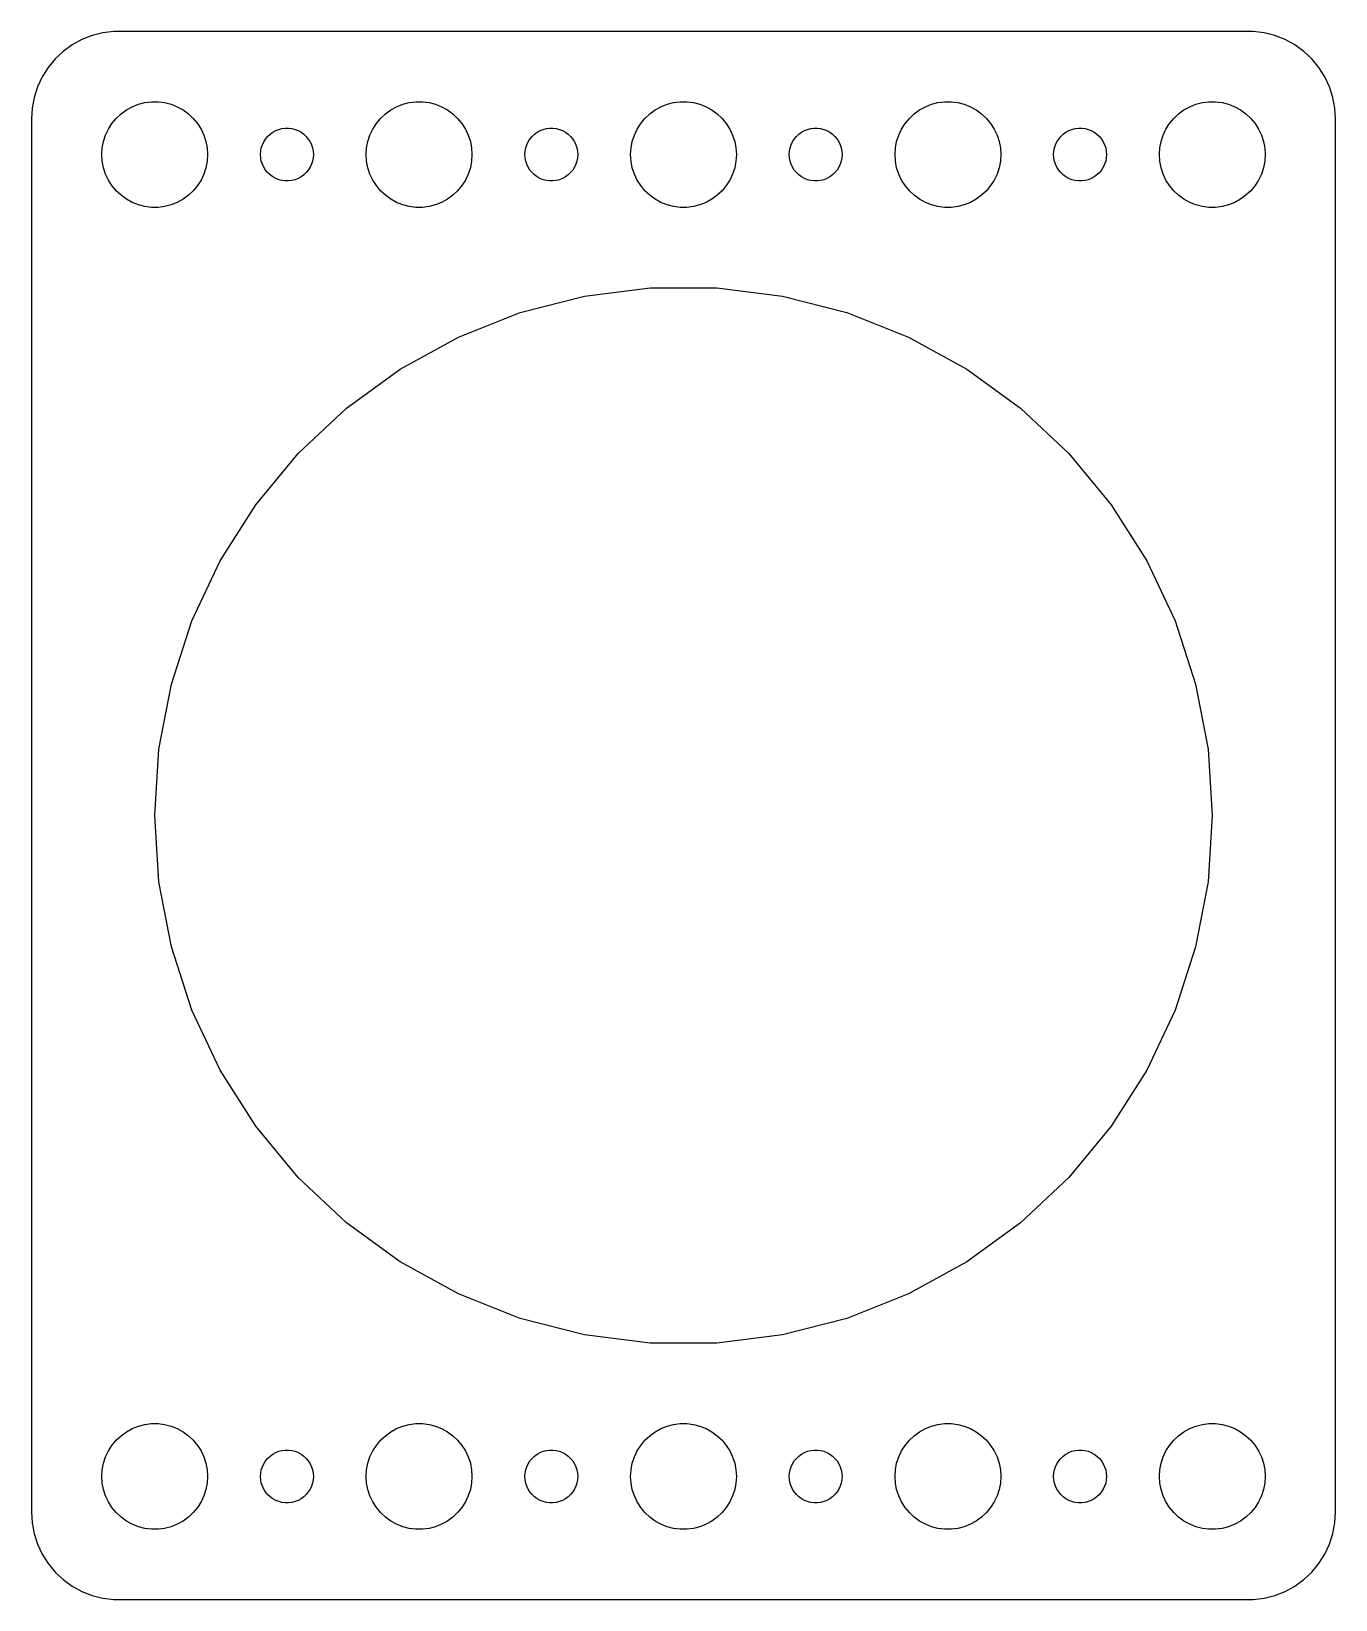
# Model space of a CAD drawing. Header units: metres. Extents: x -37 to 37, y -44.5 to 44.5.
import ezdxf

# ---------------------------------------------------------------- set-up
doc = ezdxf.new("R2010")
doc.units = ezdxf.units.M

msp = doc.modelspace()

# ---------------------------------------------------------------- linework, layer by layer
for p, q in [((-32.3139, 44.4901), (-32.9369, 44.4114)), ((32.3139, 44.4901), (-32.3139, 44.4901)), ((32.9369, 44.4114), (32.3139, 44.4901)), ((-34.6791, 43.7216), (-35.1871, 43.3526)), ((-34.1289, 44.0241), (-34.6791, 43.7216)), ((-33.5451, 44.2553), (-34.1289, 44.0241)), ((-32.9369, 44.4114), (-33.5451, 44.2553)), ((33.5451, 44.2553), (32.9369, 44.4114)), ((34.1289, 44.0241), (33.5451, 44.2553)), ((34.6791, 43.7216), (34.1289, 44.0241)), ((35.1871, 43.3526), (34.6791, 43.7216)), ((-35.6448, 42.9227), (-36.0451, 42.4389)), ((-35.1871, 43.3526), (-35.6448, 42.9227)), ((35.6448, 42.9227), (35.1871, 43.3526)), ((36.0451, 42.4389), (35.6448, 42.9227)), ((-36.3815, 41.9088), (-36.6489, 41.3406)), ((-36.0451, 42.4389), (-36.3815, 41.9088)), ((36.3815, 41.9088), (36.0451, 42.4389)), ((36.6489, 41.3406), (36.3815, 41.9088)), ((-36.6489, 41.3406), (-36.8429, 40.7434)), ((36.8429, 40.7434), (36.6489, 41.3406)), ((-36.9606, 40.1267), (-37, 39.5)), ((-36.8429, 40.7434), (-36.9606, 40.1267)), ((-31.6075, 40.033), (-31.2773, 40.2145)), ((-31.2773, 40.2145), (-30.927, 40.3532)), ((-30.927, 40.3532), (-30.5621, 40.4469)), ((-30.5621, 40.4469), (-30.1884, 40.4941)), ((-30.1884, 40.4941), (-29.8116, 40.4941)), ((-29.8116, 40.4941), (-29.4379, 40.4469)), ((-29.4379, 40.4469), (-29.0729, 40.3532)), ((-29.0729, 40.3532), (-28.7227, 40.2145)), ((-28.7227, 40.2145), (-28.3925, 40.033)), ((-16.6075, 40.033), (-16.2773, 40.2145)), ((-16.2773, 40.2145), (-15.927, 40.3532)), ((-15.927, 40.3532), (-15.5621, 40.4469)), ((-15.5621, 40.4469), (-15.1884, 40.4941)), ((-15.1884, 40.4941), (-14.8116, 40.4941)), ((-14.8116, 40.4941), (-14.4379, 40.4469)), ((-14.4379, 40.4469), (-14.0729, 40.3532)), ((-14.0729, 40.3532), (-13.7227, 40.2145)), ((-13.7227, 40.2145), (-13.3925, 40.033)), ((-1.60747, 40.033), (-1.27733, 40.2145)), ((-1.27733, 40.2145), (-0.92705, 40.3532)), ((-0.92705, 40.3532), (-0.56213, 40.4469)), ((-0.56213, 40.4469), (-0.18837, 40.4941)), ((-0.18837, 40.4941), (0.18837, 40.4941)), ((0.18837, 40.4941), (0.56213, 40.4469)), ((0.56213, 40.4469), (0.92705, 40.3532)), ((0.92705, 40.3532), (1.27733, 40.2145)), ((1.27733, 40.2145), (1.60747, 40.033)), ((13.3925, 40.033), (13.7227, 40.2145)), ((13.7227, 40.2145), (14.0729, 40.3532)), ((14.0729, 40.3532), (14.4379, 40.4469)), ((14.4379, 40.4469), (14.8116, 40.4941)), ((14.8116, 40.4941), (15.1884, 40.4941)), ((15.1884, 40.4941), (15.5621, 40.4469)), ((15.5621, 40.4469), (15.927, 40.3532)), ((15.927, 40.3532), (16.2773, 40.2145)), ((16.2773, 40.2145), (16.6075, 40.033)), ((28.3925, 40.033), (28.7227, 40.2145)), ((28.7227, 40.2145), (29.0729, 40.3532)), ((29.0729, 40.3532), (29.4379, 40.4469)), ((29.4379, 40.4469), (29.8116, 40.4941)), ((29.8116, 40.4941), (30.1884, 40.4941)), ((30.1884, 40.4941), (30.5621, 40.4469)), ((30.5621, 40.4469), (30.927, 40.3532)), ((30.927, 40.3532), (31.2773, 40.2145)), ((31.2773, 40.2145), (31.6075, 40.033)), ((36.9606, 40.1267), (36.8429, 40.7434)), ((37, 39.5), (36.9606, 40.1267)), ((-37, 39.5), (-37, -39.5)), ((-32.6289, 38.9453), (-32.427, 39.2634)), ((-32.427, 39.2634), (-32.1869, 39.5536)), ((-32.1869, 39.5536), (-31.9123, 39.8115)), ((-31.9123, 39.8115), (-31.6075, 40.033)), ((-28.3925, 40.033), (-28.0877, 39.8115)), ((-28.0877, 39.8115), (-27.8131, 39.5536)), ((-27.8131, 39.5536), (-27.5729, 39.2634)), ((-27.5729, 39.2634), (-27.3711, 38.9453)), ((-17.6289, 38.9453), (-17.427, 39.2634)), ((-17.427, 39.2634), (-17.1869, 39.5536)), ((-17.1869, 39.5536), (-16.9123, 39.8115)), ((-16.9123, 39.8115), (-16.6075, 40.033)), ((-13.3925, 40.033), (-13.0877, 39.8115)), ((-13.0877, 39.8115), (-12.8131, 39.5536)), ((-12.8131, 39.5536), (-12.5729, 39.2634)), ((-12.5729, 39.2634), (-12.3711, 38.9453)), ((-2.62891, 38.9453), (-2.42705, 39.2634)), ((-2.42705, 39.2634), (-2.1869, 39.5536)), ((-2.1869, 39.5536), (-1.91226, 39.8115)), ((-1.91226, 39.8115), (-1.60747, 40.033)), ((1.60747, 40.033), (1.91226, 39.8115)), ((1.91226, 39.8115), (2.1869, 39.5536)), ((2.1869, 39.5536), (2.42705, 39.2634)), ((2.42705, 39.2634), (2.62891, 38.9453)), ((12.3711, 38.9453), (12.5729, 39.2634)), ((12.5729, 39.2634), (12.8131, 39.5536)), ((12.8131, 39.5536), (13.0877, 39.8115)), ((13.0877, 39.8115), (13.3925, 40.033)), ((16.6075, 40.033), (16.9123, 39.8115)), ((16.9123, 39.8115), (17.1869, 39.5536)), ((17.1869, 39.5536), (17.427, 39.2634)), ((17.427, 39.2634), (17.6289, 38.9453)), ((27.3711, 38.9453), (27.5729, 39.2634)), ((27.5729, 39.2634), (27.8131, 39.5536)), ((27.8131, 39.5536), (28.0877, 39.8115)), ((28.0877, 39.8115), (28.3925, 40.033)), ((31.6075, 40.033), (31.9123, 39.8115)), ((31.9123, 39.8115), (32.1869, 39.5536)), ((32.1869, 39.5536), (32.427, 39.2634)), ((32.427, 39.2634), (32.6289, 38.9453)), ((37, -39.5), (37, 39.5)), ((-32.9057, 38.2461), (-32.7893, 38.6044)), ((-32.7893, 38.6044), (-32.6289, 38.9453)), ((-27.3711, 38.9453), (-27.2107, 38.6044)), ((-27.2107, 38.6044), (-27.0942, 38.2461)), ((-23.8145, 38.2226), (-23.7135, 38.3817)), ((-23.7135, 38.3817), (-23.5934, 38.5268)), ((-23.5934, 38.5268), (-23.4561, 38.6558)), ((-23.4561, 38.6558), (-23.3037, 38.7665)), ((-23.3037, 38.7665), (-23.1387, 38.8572)), ((-23.1387, 38.8572), (-22.9635, 38.9266)), ((-22.9635, 38.9266), (-22.7811, 38.9734)), ((-22.7811, 38.9734), (-22.5942, 38.997)), ((-22.5942, 38.997), (-22.4058, 38.997)), ((-22.4058, 38.997), (-22.2189, 38.9734)), ((-22.2189, 38.9734), (-22.0365, 38.9266)), ((-22.0365, 38.9266), (-21.8613, 38.8572)), ((-21.8613, 38.8572), (-21.6963, 38.7665)), ((-21.6963, 38.7665), (-21.5439, 38.6558)), ((-21.5439, 38.6558), (-21.4065, 38.5268)), ((-21.4065, 38.5268), (-21.2865, 38.3817)), ((-21.2865, 38.3817), (-21.1855, 38.2226)), ((-17.9057, 38.2461), (-17.7893, 38.6044)), ((-17.7893, 38.6044), (-17.6289, 38.9453)), ((-12.3711, 38.9453), (-12.2107, 38.6044)), ((-12.2107, 38.6044), (-12.0942, 38.2461)), ((-8.81445, 38.2226), (-8.71352, 38.3817)), ((-8.71352, 38.3817), (-8.59344, 38.5268)), ((-8.59344, 38.5268), (-8.45613, 38.6558)), ((-8.45613, 38.6558), (-8.30373, 38.7665)), ((-8.30373, 38.7665), (-8.13866, 38.8572)), ((-8.13866, 38.8572), (-7.96352, 38.9266)), ((-7.96352, 38.9266), (-7.78107, 38.9734)), ((-7.78107, 38.9734), (-7.59418, 38.997)), ((-7.59418, 38.997), (-7.40581, 38.997)), ((-7.40581, 38.997), (-7.21892, 38.9734)), ((-7.21892, 38.9734), (-7.03647, 38.9266)), ((-7.03647, 38.9266), (-6.86133, 38.8572)), ((-6.86133, 38.8572), (-6.69626, 38.7665)), ((-6.69626, 38.7665), (-6.54385, 38.6558)), ((-6.54385, 38.6558), (-6.40654, 38.5268)), ((-6.40654, 38.5268), (-6.28647, 38.3817)), ((-6.28647, 38.3817), (-6.18553, 38.2226)), ((-2.90575, 38.2461), (-2.78932, 38.6044)), ((-2.78932, 38.6044), (-2.62891, 38.9453)), ((2.62891, 38.9453), (2.78932, 38.6044)), ((2.78932, 38.6044), (2.90575, 38.2461)), ((6.18553, 38.2226), (6.28647, 38.3817)), ((6.28647, 38.3817), (6.40654, 38.5268)), ((6.40654, 38.5268), (6.54385, 38.6558)), ((6.54385, 38.6558), (6.69626, 38.7665)), ((6.69626, 38.7665), (6.86133, 38.8572)), ((6.86133, 38.8572), (7.03647, 38.9266)), ((7.03647, 38.9266), (7.21892, 38.9734)), ((7.21892, 38.9734), (7.40581, 38.997)), ((7.40581, 38.997), (7.59418, 38.997)), ((7.59418, 38.997), (7.78107, 38.9734)), ((7.78107, 38.9734), (7.96352, 38.9266)), ((7.96352, 38.9266), (8.13866, 38.8572)), ((8.13866, 38.8572), (8.30373, 38.7665)), ((8.30373, 38.7665), (8.45613, 38.6558)), ((8.45613, 38.6558), (8.59344, 38.5268)), ((8.59344, 38.5268), (8.71352, 38.3817)), ((8.71352, 38.3817), (8.81445, 38.2226)), ((12.0942, 38.2461), (12.2107, 38.6044)), ((12.2107, 38.6044), (12.3711, 38.9453)), ((17.6289, 38.9453), (17.7893, 38.6044)), ((17.7893, 38.6044), (17.9057, 38.2461)), ((21.1855, 38.2226), (21.2865, 38.3817)), ((21.2865, 38.3817), (21.4065, 38.5268)), ((21.4065, 38.5268), (21.5439, 38.6558)), ((21.5439, 38.6558), (21.6963, 38.7665)), ((21.6963, 38.7665), (21.8613, 38.8572)), ((21.8613, 38.8572), (22.0365, 38.9266)), ((22.0365, 38.9266), (22.2189, 38.9734)), ((22.2189, 38.9734), (22.4058, 38.997)), ((22.4058, 38.997), (22.5942, 38.997)), ((22.5942, 38.997), (22.7811, 38.9734)), ((22.7811, 38.9734), (22.9635, 38.9266)), ((22.9635, 38.9266), (23.1387, 38.8572)), ((23.1387, 38.8572), (23.3037, 38.7665)), ((23.3037, 38.7665), (23.4561, 38.6558)), ((23.4561, 38.6558), (23.5934, 38.5268)), ((23.5934, 38.5268), (23.7135, 38.3817)), ((23.7135, 38.3817), (23.8145, 38.2226)), ((27.0942, 38.2461), (27.2107, 38.6044)), ((27.2107, 38.6044), (27.3711, 38.9453)), ((32.6289, 38.9453), (32.7893, 38.6044)), ((32.7893, 38.6044), (32.9057, 38.2461)), ((-33, 37.5), (-32.9763, 37.876)), ((-32.9763, 37.124), (-33, 37.5)), ((-32.9763, 37.876), (-32.9057, 38.2461)), ((-27.0942, 38.2461), (-27.0237, 37.876)), ((-27.0237, 37.876), (-27, 37.5)), ((-27, 37.5), (-27.0237, 37.124)), ((-24, 37.5), (-23.9882, 37.688)), ((-23.9882, 37.312), (-24, 37.5)), ((-23.9882, 37.688), (-23.9529, 37.873)), ((-23.9529, 37.873), (-23.8947, 38.0522)), ((-23.8947, 38.0522), (-23.8145, 38.2226)), ((-21.1855, 38.2226), (-21.1053, 38.0522)), ((-21.1053, 38.0522), (-21.0471, 37.873)), ((-21.0471, 37.873), (-21.0118, 37.688)), ((-21.0118, 37.688), (-21, 37.5)), ((-21, 37.5), (-21.0118, 37.312)), ((-18, 37.5), (-17.9763, 37.876)), ((-17.9763, 37.124), (-18, 37.5)), ((-17.9763, 37.876), (-17.9057, 38.2461)), ((-12.0942, 38.2461), (-12.0237, 37.876)), ((-12.0237, 37.876), (-12, 37.5)), ((-12, 37.5), (-12.0237, 37.124)), ((-9, 37.5), (-8.98816, 37.688)), ((-8.98816, 37.312), (-9, 37.5)), ((-8.98816, 37.688), (-8.95287, 37.873)), ((-8.95287, 37.873), (-8.89465, 38.0522)), ((-8.89465, 38.0522), (-8.81445, 38.2226)), ((-6.18553, 38.2226), (-6.10533, 38.0522)), ((-6.10533, 38.0522), (-6.04712, 37.873)), ((-6.04712, 37.873), (-6.01183, 37.688)), ((-6.01183, 37.688), (-6, 37.5)), ((-6, 37.5), (-6.01183, 37.312)), ((-3, 37.5), (-2.97633, 37.876)), ((-2.97633, 37.124), (-3, 37.5)), ((-2.97633, 37.876), (-2.90575, 38.2461)), ((2.90575, 38.2461), (2.97633, 37.876)), ((2.97633, 37.876), (3, 37.5)), ((3, 37.5), (2.97633, 37.124)), ((6, 37.5), (6.01183, 37.688)), ((6.01183, 37.312), (6, 37.5)), ((6.01183, 37.688), (6.04712, 37.873)), ((6.04712, 37.873), (6.10533, 38.0522)), ((6.10533, 38.0522), (6.18553, 38.2226)), ((8.81445, 38.2226), (8.89465, 38.0522)), ((8.89465, 38.0522), (8.95287, 37.873)), ((8.95287, 37.873), (8.98816, 37.688)), ((8.98816, 37.688), (9, 37.5)), ((9, 37.5), (8.98816, 37.312)), ((12, 37.5), (12.0237, 37.876)), ((12.0237, 37.124), (12, 37.5)), ((12.0237, 37.876), (12.0942, 38.2461)), ((17.9057, 38.2461), (17.9763, 37.876)), ((17.9763, 37.876), (18, 37.5)), ((18, 37.5), (17.9763, 37.124)), ((21, 37.5), (21.0118, 37.688)), ((21.0118, 37.312), (21, 37.5)), ((21.0118, 37.688), (21.0471, 37.873)), ((21.0471, 37.873), (21.1053, 38.0522)), ((21.1053, 38.0522), (21.1855, 38.2226)), ((23.8145, 38.2226), (23.8947, 38.0522)), ((23.8947, 38.0522), (23.9529, 37.873)), ((23.9529, 37.873), (23.9882, 37.688)), ((23.9882, 37.688), (24, 37.5)), ((24, 37.5), (23.9882, 37.312)), ((27, 37.5), (27.0237, 37.876)), ((27.0237, 37.124), (27, 37.5)), ((27.0237, 37.876), (27.0942, 38.2461)), ((32.9057, 38.2461), (32.9763, 37.876)), ((32.9763, 37.876), (33, 37.5)), ((33, 37.5), (32.9763, 37.124)), ((-32.9057, 36.7539), (-32.9763, 37.124)), ((-32.7893, 36.3956), (-32.9057, 36.7539)), ((-27.0942, 36.7539), (-27.2107, 36.3956)), ((-27.0237, 37.124), (-27.0942, 36.7539)), ((-23.9529, 37.127), (-23.9882, 37.312)), ((-23.8947, 36.9478), (-23.9529, 37.127)), ((-23.8145, 36.7774), (-23.8947, 36.9478)), ((-23.7135, 36.6183), (-23.8145, 36.7774)), ((-23.5934, 36.4732), (-23.7135, 36.6183)), ((-21.2865, 36.6183), (-21.4065, 36.4732)), ((-21.1855, 36.7774), (-21.2865, 36.6183)), ((-21.1053, 36.9478), (-21.1855, 36.7774)), ((-21.0471, 37.127), (-21.1053, 36.9478)), ((-21.0118, 37.312), (-21.0471, 37.127)), ((-17.9057, 36.7539), (-17.9763, 37.124)), ((-17.7893, 36.3956), (-17.9057, 36.7539)), ((-12.0942, 36.7539), (-12.2107, 36.3956)), ((-12.0237, 37.124), (-12.0942, 36.7539)), ((-8.95287, 37.127), (-8.98816, 37.312)), ((-8.89465, 36.9478), (-8.95287, 37.127)), ((-8.81445, 36.7774), (-8.89465, 36.9478)), ((-8.71352, 36.6183), (-8.81445, 36.7774)), ((-8.59344, 36.4732), (-8.71352, 36.6183)), ((-6.28647, 36.6183), (-6.40654, 36.4732)), ((-6.18553, 36.7774), (-6.28647, 36.6183)), ((-6.10533, 36.9478), (-6.18553, 36.7774)), ((-6.04712, 37.127), (-6.10533, 36.9478)), ((-6.01183, 37.312), (-6.04712, 37.127)), ((-2.90575, 36.7539), (-2.97633, 37.124)), ((-2.78932, 36.3956), (-2.90575, 36.7539)), ((2.90575, 36.7539), (2.78932, 36.3956)), ((2.97633, 37.124), (2.90575, 36.7539)), ((6.04712, 37.127), (6.01183, 37.312)), ((6.10533, 36.9478), (6.04712, 37.127)), ((6.18553, 36.7774), (6.10533, 36.9478)), ((6.28647, 36.6183), (6.18553, 36.7774)), ((6.40654, 36.4732), (6.28647, 36.6183)), ((8.71352, 36.6183), (8.59344, 36.4732)), ((8.81445, 36.7774), (8.71352, 36.6183)), ((8.89465, 36.9478), (8.81445, 36.7774)), ((8.95287, 37.127), (8.89465, 36.9478)), ((8.98816, 37.312), (8.95287, 37.127)), ((12.0942, 36.7539), (12.0237, 37.124)), ((12.2107, 36.3956), (12.0942, 36.7539)), ((17.9057, 36.7539), (17.7893, 36.3956)), ((17.9763, 37.124), (17.9057, 36.7539)), ((21.0471, 37.127), (21.0118, 37.312)), ((21.1053, 36.9478), (21.0471, 37.127)), ((21.1855, 36.7774), (21.1053, 36.9478)), ((21.2865, 36.6183), (21.1855, 36.7774)), ((21.4065, 36.4732), (21.2865, 36.6183)), ((23.7135, 36.6183), (23.5934, 36.4732)), ((23.8145, 36.7774), (23.7135, 36.6183)), ((23.8947, 36.9478), (23.8145, 36.7774)), ((23.9529, 37.127), (23.8947, 36.9478)), ((23.9882, 37.312), (23.9529, 37.127)), ((27.0942, 36.7539), (27.0237, 37.124)), ((27.2107, 36.3956), (27.0942, 36.7539)), ((32.9057, 36.7539), (32.7893, 36.3956)), ((32.9763, 37.124), (32.9057, 36.7539)), ((-32.6289, 36.0547), (-32.7893, 36.3956)), ((-32.427, 35.7366), (-32.6289, 36.0547)), ((-32.1869, 35.4464), (-32.427, 35.7366)), ((-27.5729, 35.7366), (-27.8131, 35.4464)), ((-27.3711, 36.0547), (-27.5729, 35.7366)), ((-27.2107, 36.3956), (-27.3711, 36.0547)), ((-23.4561, 36.3442), (-23.5934, 36.4732)), ((-23.3037, 36.2335), (-23.4561, 36.3442)), ((-23.1387, 36.1428), (-23.3037, 36.2335)), ((-22.9635, 36.0734), (-23.1387, 36.1428)), ((-22.7811, 36.0266), (-22.9635, 36.0734)), ((-22.5942, 36.003), (-22.7811, 36.0266)), ((-22.4058, 36.003), (-22.5942, 36.003)), ((-22.2189, 36.0266), (-22.4058, 36.003)), ((-22.0365, 36.0734), (-22.2189, 36.0266)), ((-21.8613, 36.1428), (-22.0365, 36.0734)), ((-21.6963, 36.2335), (-21.8613, 36.1428)), ((-21.5439, 36.3442), (-21.6963, 36.2335)), ((-21.4065, 36.4732), (-21.5439, 36.3442)), ((-17.6289, 36.0547), (-17.7893, 36.3956)), ((-17.427, 35.7366), (-17.6289, 36.0547)), ((-17.1869, 35.4464), (-17.427, 35.7366)), ((-12.5729, 35.7366), (-12.8131, 35.4464)), ((-12.3711, 36.0547), (-12.5729, 35.7366)), ((-12.2107, 36.3956), (-12.3711, 36.0547)), ((-8.45613, 36.3442), (-8.59344, 36.4732)), ((-8.30373, 36.2335), (-8.45613, 36.3442)), ((-8.13866, 36.1428), (-8.30373, 36.2335)), ((-7.96352, 36.0734), (-8.13866, 36.1428)), ((-7.78107, 36.0266), (-7.96352, 36.0734)), ((-7.59418, 36.003), (-7.78107, 36.0266)), ((-7.40581, 36.003), (-7.59418, 36.003)), ((-7.21892, 36.0266), (-7.40581, 36.003)), ((-7.03647, 36.0734), (-7.21892, 36.0266)), ((-6.86133, 36.1428), (-7.03647, 36.0734)), ((-6.69626, 36.2335), (-6.86133, 36.1428)), ((-6.54385, 36.3442), (-6.69626, 36.2335)), ((-6.40654, 36.4732), (-6.54385, 36.3442)), ((-2.62891, 36.0547), (-2.78932, 36.3956)), ((-2.42705, 35.7366), (-2.62891, 36.0547)), ((-2.1869, 35.4464), (-2.42705, 35.7366)), ((2.42705, 35.7366), (2.1869, 35.4464)), ((2.62891, 36.0547), (2.42705, 35.7366)), ((2.78932, 36.3956), (2.62891, 36.0547)), ((6.54385, 36.3442), (6.40654, 36.4732)), ((6.69626, 36.2335), (6.54385, 36.3442)), ((6.86133, 36.1428), (6.69626, 36.2335)), ((7.03647, 36.0734), (6.86133, 36.1428)), ((7.21892, 36.0266), (7.03647, 36.0734)), ((7.40581, 36.003), (7.21892, 36.0266)), ((7.59418, 36.003), (7.40581, 36.003)), ((7.78107, 36.0266), (7.59418, 36.003)), ((7.96352, 36.0734), (7.78107, 36.0266)), ((8.13866, 36.1428), (7.96352, 36.0734)), ((8.30373, 36.2335), (8.13866, 36.1428)), ((8.45613, 36.3442), (8.30373, 36.2335)), ((8.59344, 36.4732), (8.45613, 36.3442)), ((12.3711, 36.0547), (12.2107, 36.3956)), ((12.5729, 35.7366), (12.3711, 36.0547)), ((12.8131, 35.4464), (12.5729, 35.7366)), ((17.427, 35.7366), (17.1869, 35.4464)), ((17.6289, 36.0547), (17.427, 35.7366)), ((17.7893, 36.3956), (17.6289, 36.0547)), ((21.5439, 36.3442), (21.4065, 36.4732)), ((21.6963, 36.2335), (21.5439, 36.3442)), ((21.8613, 36.1428), (21.6963, 36.2335)), ((22.0365, 36.0734), (21.8613, 36.1428)), ((22.2189, 36.0266), (22.0365, 36.0734)), ((22.4058, 36.003), (22.2189, 36.0266)), ((22.5942, 36.003), (22.4058, 36.003)), ((22.7811, 36.0266), (22.5942, 36.003)), ((22.9635, 36.0734), (22.7811, 36.0266)), ((23.1387, 36.1428), (22.9635, 36.0734)), ((23.3037, 36.2335), (23.1387, 36.1428)), ((23.4561, 36.3442), (23.3037, 36.2335)), ((23.5934, 36.4732), (23.4561, 36.3442)), ((27.3711, 36.0547), (27.2107, 36.3956)), ((27.5729, 35.7366), (27.3711, 36.0547)), ((27.8131, 35.4464), (27.5729, 35.7366)), ((32.427, 35.7366), (32.1869, 35.4464)), ((32.6289, 36.0547), (32.427, 35.7366)), ((32.7893, 36.3956), (32.6289, 36.0547)), ((-31.9123, 35.1885), (-32.1869, 35.4464)), ((-31.6075, 34.967), (-31.9123, 35.1885)), ((-31.2773, 34.7855), (-31.6075, 34.967)), ((-30.927, 34.6468), (-31.2773, 34.7855)), ((-28.7227, 34.7855), (-29.0729, 34.6468)), ((-28.3925, 34.967), (-28.7227, 34.7855)), ((-28.0877, 35.1885), (-28.3925, 34.967)), ((-27.8131, 35.4464), (-28.0877, 35.1885)), ((-16.9123, 35.1885), (-17.1869, 35.4464)), ((-16.6075, 34.967), (-16.9123, 35.1885)), ((-16.2773, 34.7855), (-16.6075, 34.967)), ((-15.927, 34.6468), (-16.2773, 34.7855)), ((-13.7227, 34.7855), (-14.0729, 34.6468)), ((-13.3925, 34.967), (-13.7227, 34.7855)), ((-13.0877, 35.1885), (-13.3925, 34.967)), ((-12.8131, 35.4464), (-13.0877, 35.1885)), ((-1.91226, 35.1885), (-2.1869, 35.4464)), ((-1.60747, 34.967), (-1.91226, 35.1885)), ((-1.27733, 34.7855), (-1.60747, 34.967)), ((-0.92705, 34.6468), (-1.27733, 34.7855)), ((1.27733, 34.7855), (0.92705, 34.6468)), ((1.60747, 34.967), (1.27733, 34.7855)), ((1.91226, 35.1885), (1.60747, 34.967)), ((2.1869, 35.4464), (1.91226, 35.1885)), ((13.0877, 35.1885), (12.8131, 35.4464)), ((13.3925, 34.967), (13.0877, 35.1885)), ((13.7227, 34.7855), (13.3925, 34.967)), ((14.0729, 34.6468), (13.7227, 34.7855)), ((16.2773, 34.7855), (15.927, 34.6468)), ((16.6075, 34.967), (16.2773, 34.7855)), ((16.9123, 35.1885), (16.6075, 34.967)), ((17.1869, 35.4464), (16.9123, 35.1885)), ((28.0877, 35.1885), (27.8131, 35.4464)), ((28.3925, 34.967), (28.0877, 35.1885)), ((28.7227, 34.7855), (28.3925, 34.967)), ((29.0729, 34.6468), (28.7227, 34.7855)), ((31.2773, 34.7855), (30.927, 34.6468)), ((31.6075, 34.967), (31.2773, 34.7855)), ((31.9123, 35.1885), (31.6075, 34.967)), ((32.1869, 35.4464), (31.9123, 35.1885)), ((-30.5621, 34.5531), (-30.927, 34.6468)), ((-30.1884, 34.5059), (-30.5621, 34.5531)), ((-29.8116, 34.5059), (-30.1884, 34.5059)), ((-29.4379, 34.5531), (-29.8116, 34.5059)), ((-29.0729, 34.6468), (-29.4379, 34.5531)), ((-15.5621, 34.5531), (-15.927, 34.6468)), ((-15.1884, 34.5059), (-15.5621, 34.5531)), ((-14.8116, 34.5059), (-15.1884, 34.5059)), ((-14.4379, 34.5531), (-14.8116, 34.5059)), ((-14.0729, 34.6468), (-14.4379, 34.5531)), ((-0.56213, 34.5531), (-0.92705, 34.6468)), ((-0.18837, 34.5059), (-0.56213, 34.5531)), ((0.18837, 34.5059), (-0.18837, 34.5059)), ((0.56213, 34.5531), (0.18837, 34.5059)), ((0.92705, 34.6468), (0.56213, 34.5531)), ((14.4379, 34.5531), (14.0729, 34.6468)), ((14.8116, 34.5059), (14.4379, 34.5531)), ((15.1884, 34.5059), (14.8116, 34.5059)), ((15.5621, 34.5531), (15.1884, 34.5059)), ((15.927, 34.6468), (15.5621, 34.5531)), ((29.4379, 34.5531), (29.0729, 34.6468)), ((29.8116, 34.5059), (29.4379, 34.5531)), ((30.1884, 34.5059), (29.8116, 34.5059)), ((30.5621, 34.5531), (30.1884, 34.5059)), ((30.927, 34.6468), (30.5621, 34.5531)), ((-9.27051, 28.5317), (-5.62143, 29.4686)), ((-5.62143, 29.4686), (-1.88371, 29.9408)), ((-1.88371, 29.9408), (1.88371, 29.9408)), ((1.88371, 29.9408), (5.62143, 29.4686)), ((5.62143, 29.4686), (9.27051, 28.5317)), ((-12.7734, 27.1448), (-9.27051, 28.5317)), ((9.27051, 28.5317), (12.7734, 27.1448)), ((-16.0748, 25.3298), (-12.7734, 27.1448)), ((12.7734, 27.1448), (16.0748, 25.3298)), ((-19.1227, 23.1154), (-16.0748, 25.3298)), ((16.0748, 25.3298), (19.1227, 23.1154)), ((-21.869, 20.5364), (-19.1227, 23.1154)), ((19.1227, 23.1154), (21.869, 20.5364)), ((-24.2705, 17.6335), (-21.869, 20.5364)), ((21.869, 20.5364), (24.2705, 17.6335)), ((-26.2892, 14.4526), (-24.2705, 17.6335)), ((24.2705, 17.6335), (26.2892, 14.4526)), ((-27.8933, 11.0437), (-26.2892, 14.4526)), ((26.2892, 14.4526), (27.8933, 11.0437)), ((-29.0575, 7.46069), (-27.8933, 11.0437)), ((27.8933, 11.0437), (29.0575, 7.46069)), ((-29.7634, 3.75999), (-29.0575, 7.46069)), ((29.0575, 7.46069), (29.7634, 3.75999)), ((-30, 0), (-29.7634, 3.75999)), ((29.7634, 3.75999), (30, 0)), ((-29.7634, -3.75999), (-30, 0)), ((30, 0), (29.7634, -3.75999)), ((-29.0575, -7.46069), (-29.7634, -3.75999)), ((29.7634, -3.75999), (29.0575, -7.46069)), ((-27.8933, -11.0437), (-29.0575, -7.46069)), ((29.0575, -7.46069), (27.8933, -11.0437)), ((-26.2892, -14.4526), (-27.8933, -11.0437)), ((27.8933, -11.0437), (26.2892, -14.4526)), ((-24.2705, -17.6335), (-26.2892, -14.4526)), ((26.2892, -14.4526), (24.2705, -17.6335)), ((-21.869, -20.5364), (-24.2705, -17.6335)), ((24.2705, -17.6335), (21.869, -20.5364)), ((-19.1227, -23.1154), (-21.869, -20.5364)), ((21.869, -20.5364), (19.1227, -23.1154)), ((-16.0748, -25.3298), (-19.1227, -23.1154)), ((19.1227, -23.1154), (16.0748, -25.3298)), ((-12.7734, -27.1448), (-16.0748, -25.3298)), ((16.0748, -25.3298), (12.7734, -27.1448)), ((-9.27051, -28.5317), (-12.7734, -27.1448)), ((12.7734, -27.1448), (9.27051, -28.5317)), ((-5.62143, -29.4686), (-9.27051, -28.5317)), ((9.27051, -28.5317), (5.62143, -29.4686)), ((-1.88371, -29.9408), (-5.62143, -29.4686)), ((1.88371, -29.9408), (-1.88371, -29.9408)), ((5.62143, -29.4686), (1.88371, -29.9408)), ((-31.2773, -34.7855), (-30.927, -34.6468)), ((-30.927, -34.6468), (-30.5621, -34.5531)), ((-30.5621, -34.5531), (-30.1884, -34.5059)), ((-30.1884, -34.5059), (-29.8116, -34.5059)), ((-29.8116, -34.5059), (-29.4379, -34.5531)), ((-29.4379, -34.5531), (-29.0729, -34.6468)), ((-29.0729, -34.6468), (-28.7227, -34.7855)), ((-16.2773, -34.7855), (-15.927, -34.6468)), ((-15.927, -34.6468), (-15.5621, -34.5531)), ((-15.5621, -34.5531), (-15.1884, -34.5059)), ((-15.1884, -34.5059), (-14.8116, -34.5059)), ((-14.8116, -34.5059), (-14.4379, -34.5531)), ((-14.4379, -34.5531), (-14.0729, -34.6468)), ((-14.0729, -34.6468), (-13.7227, -34.7855)), ((-1.27733, -34.7855), (-0.92705, -34.6468)), ((-0.92705, -34.6468), (-0.56213, -34.5531)), ((-0.56213, -34.5531), (-0.18837, -34.5059)), ((-0.18837, -34.5059), (0.18837, -34.5059)), ((0.18837, -34.5059), (0.56213, -34.5531)), ((0.56213, -34.5531), (0.92705, -34.6468)), ((0.92705, -34.6468), (1.27733, -34.7855)), ((13.7227, -34.7855), (14.0729, -34.6468)), ((14.0729, -34.6468), (14.4379, -34.5531)), ((14.4379, -34.5531), (14.8116, -34.5059)), ((14.8116, -34.5059), (15.1884, -34.5059)), ((15.1884, -34.5059), (15.5621, -34.5531)), ((15.5621, -34.5531), (15.927, -34.6468)), ((15.927, -34.6468), (16.2773, -34.7855)), ((28.7227, -34.7855), (29.0729, -34.6468)), ((29.0729, -34.6468), (29.4379, -34.5531)), ((29.4379, -34.5531), (29.8116, -34.5059)), ((29.8116, -34.5059), (30.1884, -34.5059)), ((30.1884, -34.5059), (30.5621, -34.5531)), ((30.5621, -34.5531), (30.927, -34.6468)), ((30.927, -34.6468), (31.2773, -34.7855)), ((-32.427, -35.7366), (-32.1869, -35.4464)), ((-32.1869, -35.4464), (-31.9123, -35.1885)), ((-31.9123, -35.1885), (-31.6075, -34.967)), ((-31.6075, -34.967), (-31.2773, -34.7855)), ((-28.7227, -34.7855), (-28.3925, -34.967)), ((-28.3925, -34.967), (-28.0877, -35.1885)), ((-28.0877, -35.1885), (-27.8131, -35.4464)), ((-27.8131, -35.4464), (-27.5729, -35.7366)), ((-17.427, -35.7366), (-17.1869, -35.4464)), ((-17.1869, -35.4464), (-16.9123, -35.1885)), ((-16.9123, -35.1885), (-16.6075, -34.967)), ((-16.6075, -34.967), (-16.2773, -34.7855)), ((-13.7227, -34.7855), (-13.3925, -34.967)), ((-13.3925, -34.967), (-13.0877, -35.1885)), ((-13.0877, -35.1885), (-12.8131, -35.4464)), ((-12.8131, -35.4464), (-12.5729, -35.7366)), ((-2.42705, -35.7366), (-2.1869, -35.4464)), ((-2.1869, -35.4464), (-1.91226, -35.1885)), ((-1.91226, -35.1885), (-1.60747, -34.967)), ((-1.60747, -34.967), (-1.27733, -34.7855)), ((1.27733, -34.7855), (1.60747, -34.967)), ((1.60747, -34.967), (1.91226, -35.1885)), ((1.91226, -35.1885), (2.1869, -35.4464)), ((2.1869, -35.4464), (2.42705, -35.7366)), ((12.5729, -35.7366), (12.8131, -35.4464)), ((12.8131, -35.4464), (13.0877, -35.1885)), ((13.0877, -35.1885), (13.3925, -34.967)), ((13.3925, -34.967), (13.7227, -34.7855)), ((16.2773, -34.7855), (16.6075, -34.967)), ((16.6075, -34.967), (16.9123, -35.1885)), ((16.9123, -35.1885), (17.1869, -35.4464)), ((17.1869, -35.4464), (17.427, -35.7366)), ((27.5729, -35.7366), (27.8131, -35.4464)), ((27.8131, -35.4464), (28.0877, -35.1885)), ((28.0877, -35.1885), (28.3925, -34.967)), ((28.3925, -34.967), (28.7227, -34.7855)), ((31.2773, -34.7855), (31.6075, -34.967)), ((31.6075, -34.967), (31.9123, -35.1885)), ((31.9123, -35.1885), (32.1869, -35.4464)), ((32.1869, -35.4464), (32.427, -35.7366)), ((-32.9057, -36.7539), (-32.7893, -36.3956)), ((-32.7893, -36.3956), (-32.6289, -36.0547)), ((-32.6289, -36.0547), (-32.427, -35.7366)), ((-27.5729, -35.7366), (-27.3711, -36.0547)), ((-27.3711, -36.0547), (-27.2107, -36.3956)), ((-27.2107, -36.3956), (-27.0942, -36.7539)), ((-23.7135, -36.6183), (-23.5934, -36.4732)), ((-23.5934, -36.4732), (-23.4561, -36.3442)), ((-23.4561, -36.3442), (-23.3037, -36.2335)), ((-23.3037, -36.2335), (-23.1387, -36.1428)), ((-23.1387, -36.1428), (-22.9635, -36.0734)), ((-22.9635, -36.0734), (-22.7811, -36.0266)), ((-22.7811, -36.0266), (-22.5942, -36.003)), ((-22.5942, -36.003), (-22.4058, -36.003)), ((-22.4058, -36.003), (-22.2189, -36.0266)), ((-22.2189, -36.0266), (-22.0365, -36.0734)), ((-22.0365, -36.0734), (-21.8613, -36.1428)), ((-21.8613, -36.1428), (-21.6963, -36.2335)), ((-21.6963, -36.2335), (-21.5439, -36.3442)), ((-21.5439, -36.3442), (-21.4065, -36.4732)), ((-21.4065, -36.4732), (-21.2865, -36.6183)), ((-17.9057, -36.7539), (-17.7893, -36.3956)), ((-17.7893, -36.3956), (-17.6289, -36.0547)), ((-17.6289, -36.0547), (-17.427, -35.7366)), ((-12.5729, -35.7366), (-12.3711, -36.0547)), ((-12.3711, -36.0547), (-12.2107, -36.3956)), ((-12.2107, -36.3956), (-12.0942, -36.7539)), ((-8.71352, -36.6183), (-8.59344, -36.4732)), ((-8.59344, -36.4732), (-8.45613, -36.3442)), ((-8.45613, -36.3442), (-8.30373, -36.2335)), ((-8.30373, -36.2335), (-8.13866, -36.1428)), ((-8.13866, -36.1428), (-7.96352, -36.0734)), ((-7.96352, -36.0734), (-7.78107, -36.0266)), ((-7.78107, -36.0266), (-7.59418, -36.003)), ((-7.59418, -36.003), (-7.40581, -36.003)), ((-7.40581, -36.003), (-7.21892, -36.0266)), ((-7.21892, -36.0266), (-7.03647, -36.0734)), ((-7.03647, -36.0734), (-6.86133, -36.1428)), ((-6.86133, -36.1428), (-6.69626, -36.2335)), ((-6.69626, -36.2335), (-6.54385, -36.3442)), ((-6.54385, -36.3442), (-6.40654, -36.4732)), ((-6.40654, -36.4732), (-6.28647, -36.6183)), ((-2.90575, -36.7539), (-2.78932, -36.3956)), ((-2.78932, -36.3956), (-2.62891, -36.0547)), ((-2.62891, -36.0547), (-2.42705, -35.7366)), ((2.42705, -35.7366), (2.62891, -36.0547)), ((2.62891, -36.0547), (2.78932, -36.3956)), ((2.78932, -36.3956), (2.90575, -36.7539)), ((6.28647, -36.6183), (6.40654, -36.4732)), ((6.40654, -36.4732), (6.54385, -36.3442)), ((6.54385, -36.3442), (6.69626, -36.2335)), ((6.69626, -36.2335), (6.86133, -36.1428)), ((6.86133, -36.1428), (7.03647, -36.0734)), ((7.03647, -36.0734), (7.21892, -36.0266)), ((7.21892, -36.0266), (7.40581, -36.003)), ((7.40581, -36.003), (7.59418, -36.003)), ((7.59418, -36.003), (7.78107, -36.0266)), ((7.78107, -36.0266), (7.96352, -36.0734)), ((7.96352, -36.0734), (8.13866, -36.1428)), ((8.13866, -36.1428), (8.30373, -36.2335)), ((8.30373, -36.2335), (8.45613, -36.3442)), ((8.45613, -36.3442), (8.59344, -36.4732)), ((8.59344, -36.4732), (8.71352, -36.6183)), ((12.0942, -36.7539), (12.2107, -36.3956)), ((12.2107, -36.3956), (12.3711, -36.0547)), ((12.3711, -36.0547), (12.5729, -35.7366)), ((17.427, -35.7366), (17.6289, -36.0547)), ((17.6289, -36.0547), (17.7893, -36.3956)), ((17.7893, -36.3956), (17.9057, -36.7539)), ((21.2865, -36.6183), (21.4065, -36.4732)), ((21.4065, -36.4732), (21.5439, -36.3442)), ((21.5439, -36.3442), (21.6963, -36.2335)), ((21.6963, -36.2335), (21.8613, -36.1428)), ((21.8613, -36.1428), (22.0365, -36.0734)), ((22.0365, -36.0734), (22.2189, -36.0266)), ((22.2189, -36.0266), (22.4058, -36.003)), ((22.4058, -36.003), (22.5942, -36.003)), ((22.5942, -36.003), (22.7811, -36.0266)), ((22.7811, -36.0266), (22.9635, -36.0734)), ((22.9635, -36.0734), (23.1387, -36.1428)), ((23.1387, -36.1428), (23.3037, -36.2335)), ((23.3037, -36.2335), (23.4561, -36.3442)), ((23.4561, -36.3442), (23.5934, -36.4732)), ((23.5934, -36.4732), (23.7135, -36.6183)), ((27.0942, -36.7539), (27.2107, -36.3956)), ((27.2107, -36.3956), (27.3711, -36.0547)), ((27.3711, -36.0547), (27.5729, -35.7366)), ((32.427, -35.7366), (32.6289, -36.0547)), ((32.6289, -36.0547), (32.7893, -36.3956)), ((32.7893, -36.3956), (32.9057, -36.7539)), ((-33, -37.5), (-32.9763, -37.124)), ((-32.9763, -37.124), (-32.9057, -36.7539)), ((-27.0942, -36.7539), (-27.0237, -37.124)), ((-27.0237, -37.124), (-27, -37.5)), ((-24, -37.5), (-23.9882, -37.312)), ((-23.9882, -37.312), (-23.9529, -37.127)), ((-23.9529, -37.127), (-23.8947, -36.9478)), ((-23.8947, -36.9478), (-23.8145, -36.7774)), ((-23.8145, -36.7774), (-23.7135, -36.6183)), ((-21.2865, -36.6183), (-21.1855, -36.7774)), ((-21.1855, -36.7774), (-21.1053, -36.9478)), ((-21.1053, -36.9478), (-21.0471, -37.127)), ((-21.0471, -37.127), (-21.0118, -37.312)), ((-21.0118, -37.312), (-21, -37.5)), ((-18, -37.5), (-17.9763, -37.124)), ((-17.9763, -37.124), (-17.9057, -36.7539)), ((-12.0942, -36.7539), (-12.0237, -37.124)), ((-12.0237, -37.124), (-12, -37.5)), ((-9, -37.5), (-8.98816, -37.312)), ((-8.98816, -37.312), (-8.95287, -37.127)), ((-8.95287, -37.127), (-8.89465, -36.9478)), ((-8.89465, -36.9478), (-8.81445, -36.7774)), ((-8.81445, -36.7774), (-8.71352, -36.6183)), ((-6.28647, -36.6183), (-6.18553, -36.7774)), ((-6.18553, -36.7774), (-6.10533, -36.9478)), ((-6.10533, -36.9478), (-6.04712, -37.127)), ((-6.04712, -37.127), (-6.01183, -37.312)), ((-6.01183, -37.312), (-6, -37.5)), ((-3, -37.5), (-2.97633, -37.124)), ((-2.97633, -37.124), (-2.90575, -36.7539)), ((2.90575, -36.7539), (2.97633, -37.124)), ((2.97633, -37.124), (3, -37.5)), ((6, -37.5), (6.01183, -37.312)), ((6.01183, -37.312), (6.04712, -37.127)), ((6.04712, -37.127), (6.10533, -36.9478)), ((6.10533, -36.9478), (6.18553, -36.7774)), ((6.18553, -36.7774), (6.28647, -36.6183)), ((8.71352, -36.6183), (8.81445, -36.7774)), ((8.81445, -36.7774), (8.89465, -36.9478)), ((8.89465, -36.9478), (8.95287, -37.127)), ((8.95287, -37.127), (8.98816, -37.312)), ((8.98816, -37.312), (9, -37.5)), ((12, -37.5), (12.0237, -37.124)), ((12.0237, -37.124), (12.0942, -36.7539)), ((17.9057, -36.7539), (17.9763, -37.124)), ((17.9763, -37.124), (18, -37.5)), ((21, -37.5), (21.0118, -37.312)), ((21.0118, -37.312), (21.0471, -37.127)), ((21.0471, -37.127), (21.1053, -36.9478)), ((21.1053, -36.9478), (21.1855, -36.7774)), ((21.1855, -36.7774), (21.2865, -36.6183)), ((23.7135, -36.6183), (23.8145, -36.7774)), ((23.8145, -36.7774), (23.8947, -36.9478)), ((23.8947, -36.9478), (23.9529, -37.127)), ((23.9529, -37.127), (23.9882, -37.312)), ((23.9882, -37.312), (24, -37.5)), ((27, -37.5), (27.0237, -37.124)), ((27.0237, -37.124), (27.0942, -36.7539)), ((32.9057, -36.7539), (32.9763, -37.124)), ((32.9763, -37.124), (33, -37.5)), ((-32.9763, -37.876), (-33, -37.5)), ((-32.9057, -38.2461), (-32.9763, -37.876)), ((-32.7893, -38.6044), (-32.9057, -38.2461)), ((-27.0942, -38.2461), (-27.2107, -38.6044)), ((-27.0237, -37.876), (-27.0942, -38.2461)), ((-27, -37.5), (-27.0237, -37.876)), ((-23.9882, -37.688), (-24, -37.5)), ((-23.9529, -37.873), (-23.9882, -37.688)), ((-23.8947, -38.0522), (-23.9529, -37.873)), ((-23.8145, -38.2226), (-23.8947, -38.0522)), ((-23.7135, -38.3817), (-23.8145, -38.2226)), ((-21.1855, -38.2226), (-21.2865, -38.3817)), ((-21.1053, -38.0522), (-21.1855, -38.2226)), ((-21.0471, -37.873), (-21.1053, -38.0522)), ((-21.0118, -37.688), (-21.0471, -37.873)), ((-21, -37.5), (-21.0118, -37.688)), ((-17.9763, -37.876), (-18, -37.5)), ((-17.9057, -38.2461), (-17.9763, -37.876)), ((-17.7893, -38.6044), (-17.9057, -38.2461)), ((-12.0942, -38.2461), (-12.2107, -38.6044)), ((-12.0237, -37.876), (-12.0942, -38.2461)), ((-12, -37.5), (-12.0237, -37.876)), ((-8.98816, -37.688), (-9, -37.5)), ((-8.95287, -37.873), (-8.98816, -37.688)), ((-8.89465, -38.0522), (-8.95287, -37.873)), ((-8.81445, -38.2226), (-8.89465, -38.0522)), ((-8.71352, -38.3817), (-8.81445, -38.2226)), ((-6.18553, -38.2226), (-6.28647, -38.3817)), ((-6.10533, -38.0522), (-6.18553, -38.2226)), ((-6.04712, -37.873), (-6.10533, -38.0522)), ((-6.01183, -37.688), (-6.04712, -37.873)), ((-6, -37.5), (-6.01183, -37.688)), ((-2.97633, -37.876), (-3, -37.5)), ((-2.90575, -38.2461), (-2.97633, -37.876)), ((-2.78932, -38.6044), (-2.90575, -38.2461)), ((2.90575, -38.2461), (2.78932, -38.6044)), ((2.97633, -37.876), (2.90575, -38.2461)), ((3, -37.5), (2.97633, -37.876)), ((6.01183, -37.688), (6, -37.5)), ((6.04712, -37.873), (6.01183, -37.688)), ((6.10533, -38.0522), (6.04712, -37.873)), ((6.18553, -38.2226), (6.10533, -38.0522)), ((6.28647, -38.3817), (6.18553, -38.2226)), ((8.81445, -38.2226), (8.71352, -38.3817)), ((8.89465, -38.0522), (8.81445, -38.2226)), ((8.95287, -37.873), (8.89465, -38.0522)), ((8.98816, -37.688), (8.95287, -37.873)), ((9, -37.5), (8.98816, -37.688)), ((12.0237, -37.876), (12, -37.5)), ((12.0942, -38.2461), (12.0237, -37.876)), ((12.2107, -38.6044), (12.0942, -38.2461)), ((17.9057, -38.2461), (17.7893, -38.6044)), ((17.9763, -37.876), (17.9057, -38.2461)), ((18, -37.5), (17.9763, -37.876)), ((21.0118, -37.688), (21, -37.5)), ((21.0471, -37.873), (21.0118, -37.688)), ((21.1053, -38.0522), (21.0471, -37.873)), ((21.1855, -38.2226), (21.1053, -38.0522)), ((21.2865, -38.3817), (21.1855, -38.2226)), ((23.8145, -38.2226), (23.7135, -38.3817)), ((23.8947, -38.0522), (23.8145, -38.2226)), ((23.9529, -37.873), (23.8947, -38.0522)), ((23.9882, -37.688), (23.9529, -37.873)), ((24, -37.5), (23.9882, -37.688)), ((27.0237, -37.876), (27, -37.5)), ((27.0942, -38.2461), (27.0237, -37.876)), ((27.2107, -38.6044), (27.0942, -38.2461)), ((32.9057, -38.2461), (32.7893, -38.6044)), ((32.9763, -37.876), (32.9057, -38.2461)), ((33, -37.5), (32.9763, -37.876)), ((-32.6289, -38.9453), (-32.7893, -38.6044)), ((-32.427, -39.2634), (-32.6289, -38.9453)), ((-27.3711, -38.9453), (-27.5729, -39.2634)), ((-27.2107, -38.6044), (-27.3711, -38.9453)), ((-23.5934, -38.5268), (-23.7135, -38.3817)), ((-23.4561, -38.6558), (-23.5934, -38.5268)), ((-23.3037, -38.7665), (-23.4561, -38.6558)), ((-23.1387, -38.8572), (-23.3037, -38.7665)), ((-22.9635, -38.9266), (-23.1387, -38.8572)), ((-22.7811, -38.9734), (-22.9635, -38.9266)), ((-22.5942, -38.997), (-22.7811, -38.9734)), ((-22.4058, -38.997), (-22.5942, -38.997)), ((-22.2189, -38.9734), (-22.4058, -38.997)), ((-22.0365, -38.9266), (-22.2189, -38.9734)), ((-21.8613, -38.8572), (-22.0365, -38.9266)), ((-21.6963, -38.7665), (-21.8613, -38.8572)), ((-21.5439, -38.6558), (-21.6963, -38.7665)), ((-21.4065, -38.5268), (-21.5439, -38.6558)), ((-21.2865, -38.3817), (-21.4065, -38.5268)), ((-17.6289, -38.9453), (-17.7893, -38.6044)), ((-17.427, -39.2634), (-17.6289, -38.9453)), ((-12.3711, -38.9453), (-12.5729, -39.2634)), ((-12.2107, -38.6044), (-12.3711, -38.9453)), ((-8.59344, -38.5268), (-8.71352, -38.3817)), ((-8.45613, -38.6558), (-8.59344, -38.5268)), ((-8.30373, -38.7665), (-8.45613, -38.6558)), ((-8.13866, -38.8572), (-8.30373, -38.7665)), ((-7.96352, -38.9266), (-8.13866, -38.8572)), ((-7.78107, -38.9734), (-7.96352, -38.9266)), ((-7.59418, -38.997), (-7.78107, -38.9734)), ((-7.40581, -38.997), (-7.59418, -38.997)), ((-7.21892, -38.9734), (-7.40581, -38.997)), ((-7.03647, -38.9266), (-7.21892, -38.9734)), ((-6.86133, -38.8572), (-7.03647, -38.9266)), ((-6.69626, -38.7665), (-6.86133, -38.8572)), ((-6.54385, -38.6558), (-6.69626, -38.7665)), ((-6.40654, -38.5268), (-6.54385, -38.6558)), ((-6.28647, -38.3817), (-6.40654, -38.5268)), ((-2.62891, -38.9453), (-2.78932, -38.6044)), ((-2.42705, -39.2634), (-2.62891, -38.9453)), ((2.62891, -38.9453), (2.42705, -39.2634)), ((2.78932, -38.6044), (2.62891, -38.9453)), ((6.40654, -38.5268), (6.28647, -38.3817)), ((6.54385, -38.6558), (6.40654, -38.5268)), ((6.69626, -38.7665), (6.54385, -38.6558)), ((6.86133, -38.8572), (6.69626, -38.7665)), ((7.03647, -38.9266), (6.86133, -38.8572)), ((7.21892, -38.9734), (7.03647, -38.9266)), ((7.40581, -38.997), (7.21892, -38.9734)), ((7.59418, -38.997), (7.40581, -38.997)), ((7.78107, -38.9734), (7.59418, -38.997)), ((7.96352, -38.9266), (7.78107, -38.9734)), ((8.13866, -38.8572), (7.96352, -38.9266)), ((8.30373, -38.7665), (8.13866, -38.8572)), ((8.45613, -38.6558), (8.30373, -38.7665)), ((8.59344, -38.5268), (8.45613, -38.6558)), ((8.71352, -38.3817), (8.59344, -38.5268)), ((12.3711, -38.9453), (12.2107, -38.6044)), ((12.5729, -39.2634), (12.3711, -38.9453)), ((17.6289, -38.9453), (17.427, -39.2634)), ((17.7893, -38.6044), (17.6289, -38.9453)), ((21.4065, -38.5268), (21.2865, -38.3817)), ((21.5439, -38.6558), (21.4065, -38.5268)), ((21.6963, -38.7665), (21.5439, -38.6558)), ((21.8613, -38.8572), (21.6963, -38.7665)), ((22.0365, -38.9266), (21.8613, -38.8572)), ((22.2189, -38.9734), (22.0365, -38.9266)), ((22.4058, -38.997), (22.2189, -38.9734)), ((22.5942, -38.997), (22.4058, -38.997)), ((22.7811, -38.9734), (22.5942, -38.997)), ((22.9635, -38.9266), (22.7811, -38.9734)), ((23.1387, -38.8572), (22.9635, -38.9266)), ((23.3037, -38.7665), (23.1387, -38.8572)), ((23.4561, -38.6558), (23.3037, -38.7665)), ((23.5934, -38.5268), (23.4561, -38.6558)), ((23.7135, -38.3817), (23.5934, -38.5268)), ((27.3711, -38.9453), (27.2107, -38.6044)), ((27.5729, -39.2634), (27.3711, -38.9453)), ((32.6289, -38.9453), (32.427, -39.2634)), ((32.7893, -38.6044), (32.6289, -38.9453)), ((-37, -39.5), (-36.9606, -40.1267)), ((-32.1869, -39.5536), (-32.427, -39.2634)), ((-31.9123, -39.8115), (-32.1869, -39.5536)), ((-31.6075, -40.033), (-31.9123, -39.8115)), ((-31.2773, -40.2145), (-31.6075, -40.033)), ((-28.3925, -40.033), (-28.7227, -40.2145)), ((-28.0877, -39.8115), (-28.3925, -40.033)), ((-27.8131, -39.5536), (-28.0877, -39.8115)), ((-27.5729, -39.2634), (-27.8131, -39.5536)), ((-17.1869, -39.5536), (-17.427, -39.2634)), ((-16.9123, -39.8115), (-17.1869, -39.5536)), ((-16.6075, -40.033), (-16.9123, -39.8115)), ((-16.2773, -40.2145), (-16.6075, -40.033)), ((-13.3925, -40.033), (-13.7227, -40.2145)), ((-13.0877, -39.8115), (-13.3925, -40.033)), ((-12.8131, -39.5536), (-13.0877, -39.8115)), ((-12.5729, -39.2634), (-12.8131, -39.5536)), ((-2.1869, -39.5536), (-2.42705, -39.2634)), ((-1.91226, -39.8115), (-2.1869, -39.5536)), ((-1.60747, -40.033), (-1.91226, -39.8115)), ((-1.27733, -40.2145), (-1.60747, -40.033)), ((1.60747, -40.033), (1.27733, -40.2145)), ((1.91226, -39.8115), (1.60747, -40.033)), ((2.1869, -39.5536), (1.91226, -39.8115)), ((2.42705, -39.2634), (2.1869, -39.5536)), ((12.8131, -39.5536), (12.5729, -39.2634)), ((13.0877, -39.8115), (12.8131, -39.5536)), ((13.3925, -40.033), (13.0877, -39.8115)), ((13.7227, -40.2145), (13.3925, -40.033)), ((16.6075, -40.033), (16.2773, -40.2145)), ((16.9123, -39.8115), (16.6075, -40.033)), ((17.1869, -39.5536), (16.9123, -39.8115)), ((17.427, -39.2634), (17.1869, -39.5536)), ((27.8131, -39.5536), (27.5729, -39.2634)), ((28.0877, -39.8115), (27.8131, -39.5536)), ((28.3925, -40.033), (28.0877, -39.8115)), ((28.7227, -40.2145), (28.3925, -40.033)), ((31.6075, -40.033), (31.2773, -40.2145)), ((31.9123, -39.8115), (31.6075, -40.033)), ((32.1869, -39.5536), (31.9123, -39.8115)), ((32.427, -39.2634), (32.1869, -39.5536)), ((36.9606, -40.1267), (37, -39.5)), ((-36.9606, -40.1267), (-36.8429, -40.7434)), ((-36.8429, -40.7434), (-36.6489, -41.3406)), ((-30.927, -40.3532), (-31.2773, -40.2145)), ((-30.5621, -40.4469), (-30.927, -40.3532)), ((-30.1884, -40.4941), (-30.5621, -40.4469)), ((-29.8116, -40.4941), (-30.1884, -40.4941)), ((-29.4379, -40.4469), (-29.8116, -40.4941)), ((-29.0729, -40.3532), (-29.4379, -40.4469)), ((-28.7227, -40.2145), (-29.0729, -40.3532)), ((-15.927, -40.3532), (-16.2773, -40.2145)), ((-15.5621, -40.4469), (-15.927, -40.3532)), ((-15.1884, -40.4941), (-15.5621, -40.4469)), ((-14.8116, -40.4941), (-15.1884, -40.4941)), ((-14.4379, -40.4469), (-14.8116, -40.4941)), ((-14.0729, -40.3532), (-14.4379, -40.4469)), ((-13.7227, -40.2145), (-14.0729, -40.3532)), ((-0.92705, -40.3532), (-1.27733, -40.2145)), ((-0.56213, -40.4469), (-0.92705, -40.3532)), ((-0.18837, -40.4941), (-0.56213, -40.4469)), ((0.18837, -40.4941), (-0.18837, -40.4941)), ((0.56213, -40.4469), (0.18837, -40.4941)), ((0.92705, -40.3532), (0.56213, -40.4469)), ((1.27733, -40.2145), (0.92705, -40.3532)), ((14.0729, -40.3532), (13.7227, -40.2145)), ((14.4379, -40.4469), (14.0729, -40.3532)), ((14.8116, -40.4941), (14.4379, -40.4469)), ((15.1884, -40.4941), (14.8116, -40.4941)), ((15.5621, -40.4469), (15.1884, -40.4941)), ((15.927, -40.3532), (15.5621, -40.4469)), ((16.2773, -40.2145), (15.927, -40.3532)), ((29.0729, -40.3532), (28.7227, -40.2145)), ((29.4379, -40.4469), (29.0729, -40.3532)), ((29.8116, -40.4941), (29.4379, -40.4469)), ((30.1884, -40.4941), (29.8116, -40.4941)), ((30.5621, -40.4469), (30.1884, -40.4941)), ((30.927, -40.3532), (30.5621, -40.4469)), ((31.2773, -40.2145), (30.927, -40.3532)), ((36.6489, -41.3406), (36.8429, -40.7434)), ((36.8429, -40.7434), (36.9606, -40.1267)), ((-36.6489, -41.3406), (-36.3815, -41.9088)), ((36.3815, -41.9088), (36.6489, -41.3406)), ((-36.3815, -41.9088), (-36.0451, -42.4389)), ((-36.0451, -42.4389), (-35.6448, -42.9227)), ((35.6448, -42.9227), (36.0451, -42.4389)), ((36.0451, -42.4389), (36.3815, -41.9088)), ((-35.6448, -42.9227), (-35.1871, -43.3526)), ((-35.1871, -43.3526), (-34.6791, -43.7216)), ((34.6791, -43.7216), (35.1871, -43.3526)), ((35.1871, -43.3526), (35.6448, -42.9227)), ((-34.6791, -43.7216), (-34.1289, -44.0241)), ((-34.1289, -44.0241), (-33.5451, -44.2553)), ((-33.5451, -44.2553), (-32.9369, -44.4114)), ((-32.9369, -44.4114), (-32.3139, -44.4901)), ((-32.3139, -44.4901), (32.3139, -44.4901)), ((32.3139, -44.4901), (32.9369, -44.4114)), ((32.9369, -44.4114), (33.5451, -44.2553)), ((33.5451, -44.2553), (34.1289, -44.0241)), ((34.1289, -44.0241), (34.6791, -43.7216))]:
    msp.add_line(p, q)

doc.saveas('drawing.dxf')
